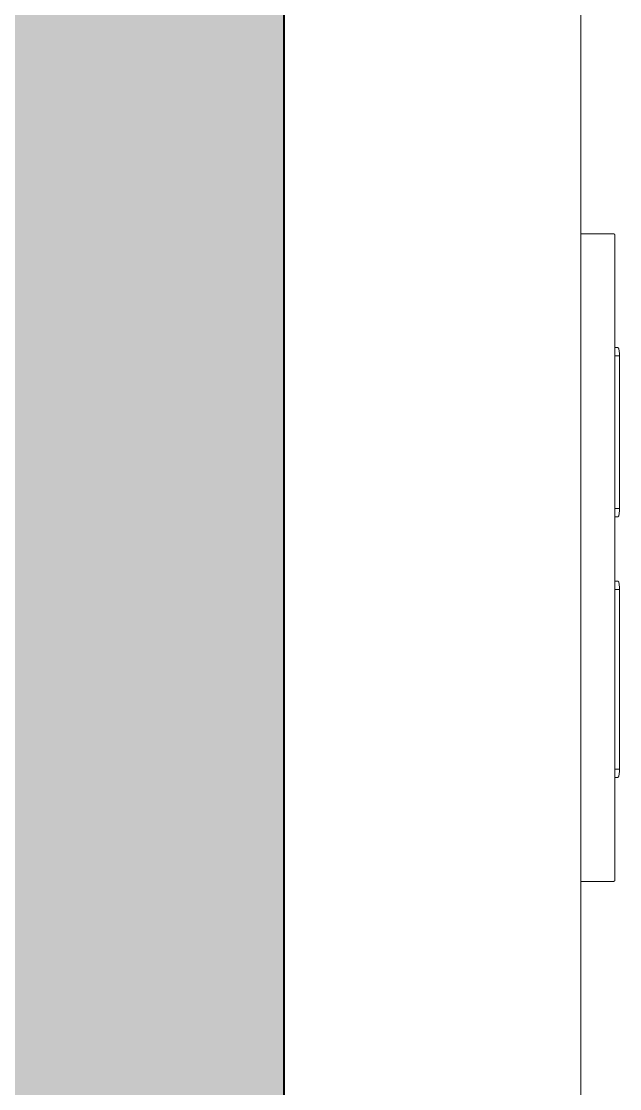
# Model space of a CAD drawing. Header units: millimetres. Extents: x -44657 to 28812, y -28146 to 16565.
# Drawn here: x 909 to 1130.9, y -5167.1 to -4771.5 of the extents above; entities that cross this region are included whole.
import ezdxf

# ---------------------------------------------------------------- set-up
doc = ezdxf.new("R2010")
doc.units = ezdxf.units.MM
for name, color, linetype, lineweight in [('A-WALL', 113, 'Continuous', 9), ('A-WALL-PATT', 111, 'Continuous', 9), ('I-WALL', 2, 'Continuous', 9), ('P-SANR-FIXT', 6, 'Continuous', 5)]:
    doc.layers.add(name, color=color, linetype=linetype, lineweight=lineweight)

# ---------------------------------------------------------------- blocks, each defined once
blk = doc.blocks.new('Sigma20 115_778_KM_1 - Sigma20 115_882_KJ_1-1227872-NEW PROPOSED GROUND STOREY PLAN _White Box_')
at = {"layer": 'P-SANR-FIXT'}
for p, q in [((5, -55), (5, -66.23)), ((8, -55), (5, -55)), ((242, -55), (8, -55)), ((244.9, -55), (242, -55)), ((245, -66.23), (245, -55)), ((5, -66.23), (5, -67.18)), ((245, -67.18), (245, -66.23)), ((8, -67.68), (242, -67.68)), ((43.5, -67.49), (43.5, -68.56)), ((43.96, -69.11), (45.72, -69.45)), ((45.72, -69.45), (114.09, -69.45)), ((45.72, -69.45), (114.09, -69.45)), ((46.61, -67.68), (46.61, -69.4)), ((47.74, -67.68), (46.61, -67.68)), ((47.74, -67.68), (46.61, -67.68)), ((46.61, -69.4), (47.74, -69.4)), ((46.61, -69.4), (113.21, -69.4)), ((113.21, -67.68), (112.07, -67.68)), ((113.21, -67.68), (112.07, -67.68)), ((112.07, -69.4), (113.21, -69.4)), ((113.21, -69.4), (113.21, -67.68)), ((114.09, -69.45), (115.85, -69.11)), ((116.31, -68.56), (116.31, -67.49)), ((140.09, -67.49), (140.09, -68.56)), ((140.55, -69.11), (142.31, -69.45)), ((142.31, -69.45), (200.67, -69.45)), ((142.31, -69.45), (200.67, -69.45)), ((143.19, -67.68), (143.19, -69.4)), ((144.15, -67.68), (143.19, -67.68)), ((144.15, -67.68), (143.19, -67.68)), ((143.19, -69.4), (199.79, -69.4)), ((143.19, -69.4), (144.15, -69.4)), ((196, -69.4), (199.79, -69.4)), ((199.79, -67.68), (198.82, -67.68)), ((199.79, -67.68), (198.82, -67.68)), ((199.79, -69.4), (199.79, -67.68)), ((200.67, -69.45), (202.43, -69.11)), ((202.89, -68.56), (202.89, -67.49))]:
    blk.add_line(p, q, dxfattribs=at)
at = {"layer": 'P-SANR-FIXT', "flags": 128}
for points in [[(5.5, -67.68), (5.48, -67.68), (5.46, -67.68), (5.44, -67.68), (5.42, -67.68), (5.4, -67.67), (5.38, -67.67), (5.36, -67.67), (5.34, -67.66), (5.32, -67.65), (5.31, -67.65), (5.29, -67.64), (5.27, -67.63), (5.25, -67.62), (5.23, -67.61), (5.22, -67.6), (5.2, -67.59), (5.19, -67.57), (5.17, -67.56), (5.16, -67.55), (5.14, -67.53), (5.13, -67.52), (5.11, -67.5), (5.1, -67.49), (5.09, -67.47), (5.08, -67.45), (5.07, -67.44), (5.06, -67.42), (5.05, -67.4), (5.04, -67.38), (5.03, -67.37), (5.03, -67.35), (5.02, -67.33), (5.02, -67.31), (5.01, -67.29), (5.01, -67.27), (5, -67.25), (5, -67.23), (5, -67.21), (5, -67.19), (5, -67.18)], [(245, -67.18), (245, -67.2), (245, -67.22), (245, -67.24), (244.99, -67.26), (244.99, -67.28), (244.99, -67.3), (244.98, -67.32), (244.97, -67.34), (244.97, -67.36), (244.96, -67.38), (244.95, -67.4), (244.94, -67.42), (244.93, -67.43), (244.92, -67.45), (244.91, -67.47), (244.9, -67.48), (244.89, -67.5), (244.88, -67.51), (244.86, -67.53), (244.85, -67.54), (244.83, -67.56), (244.82, -67.57), (244.8, -67.58), (244.79, -67.59), (244.77, -67.61), (244.75, -67.62), (244.74, -67.63), (244.72, -67.63), (244.7, -67.64), (244.68, -67.65), (244.66, -67.66), (244.64, -67.66), (244.62, -67.67), (244.6, -67.67), (244.58, -67.68), (244.57, -67.68), (244.55, -67.68), (244.53, -67.68), (244.51, -67.68), (244.5, -67.68)], [(5.5, -67.68), (5.51, -67.68), (5.52, -67.68), (5.53, -67.68), (5.55, -67.68), (5.57, -67.68), (5.6, -67.68), (5.63, -67.68), (5.66, -67.68), (5.7, -67.68), (5.74, -67.68), (5.78, -67.68), (5.83, -67.68), (5.88, -67.68), (5.94, -67.68), (5.99, -67.68), (6.06, -67.68), (6.12, -67.68), (6.19, -67.68), (6.26, -67.68), (6.33, -67.68), (6.41, -67.68), (6.49, -67.68), (6.57, -67.68), (6.65, -67.68), (6.73, -67.68), (6.82, -67.68), (6.91, -67.68), (7, -67.68), (7.09, -67.68), (7.19, -67.68), (7.28, -67.68), (7.38, -67.68), (7.48, -67.68), (7.58, -67.68), (7.67, -67.68), (7.77, -67.68), (7.87, -67.68), (7.97, -67.68), (8, -67.68)], [(8, -67.68), (7.9, -67.68), (7.8, -67.68), (7.7, -67.68), (7.6, -67.68), (7.5, -67.68), (7.41, -67.68), (7.31, -67.68), (7.21, -67.68), (7.12, -67.68), (7.03, -67.68), (6.94, -67.68), (6.85, -67.68), (6.76, -67.68), (6.67, -67.68), (6.59, -67.68), (6.51, -67.68), (6.43, -67.68), (6.35, -67.68), (6.28, -67.68), (6.21, -67.68), (6.14, -67.68), (6.07, -67.68), (6.01, -67.68), (5.95, -67.68), (5.9, -67.68), (5.84, -67.68), (5.8, -67.68), (5.75, -67.68), (5.71, -67.68), (5.67, -67.68), (5.64, -67.68), (5.6, -67.68), (5.58, -67.68), (5.56, -67.68), (5.54, -67.68), (5.52, -67.68), (5.51, -67.68), (5.5, -67.68), (5.5, -67.68)], [(43.96, -69.11), (43.94, -69.11), (43.92, -69.1), (43.9, -69.1), (43.88, -69.09), (43.85, -69.08), (43.83, -69.07), (43.81, -69.06), (43.79, -69.05), (43.77, -69.04), (43.75, -69.03), (43.74, -69.02), (43.72, -69), (43.7, -68.99), (43.68, -68.97), (43.67, -68.96), (43.65, -68.94), (43.64, -68.92), (43.62, -68.91), (43.61, -68.89), (43.6, -68.87), (43.58, -68.85), (43.57, -68.83), (43.56, -68.81), (43.55, -68.79), (43.54, -68.77), (43.54, -68.75), (43.53, -68.73), (43.52, -68.7), (43.52, -68.68), (43.51, -68.66), (43.51, -68.64), (43.51, -68.62), (43.5, -68.59), (43.5, -68.57), (43.5, -68.56)], [(116.31, -68.56), (116.31, -68.58), (116.31, -68.6), (116.3, -68.63), (116.3, -68.65), (116.3, -68.67), (116.29, -68.69), (116.28, -68.71), (116.28, -68.74), (116.27, -68.76), (116.26, -68.78), (116.25, -68.8), (116.24, -68.82), (116.23, -68.84), (116.22, -68.86), (116.21, -68.88), (116.19, -68.9), (116.18, -68.91), (116.17, -68.93), (116.15, -68.95), (116.14, -68.96), (116.12, -68.98), (116.1, -68.99), (116.08, -69.01), (116.07, -69.02), (116.05, -69.03), (116.03, -69.05), (116.01, -69.06), (115.99, -69.07), (115.97, -69.08), (115.95, -69.09), (115.92, -69.09), (115.9, -69.1), (115.88, -69.11), (115.86, -69.11), (115.85, -69.11)], [(140.55, -69.11), (140.53, -69.11), (140.5, -69.1), (140.48, -69.1), (140.46, -69.09), (140.44, -69.08), (140.42, -69.07), (140.4, -69.06), (140.38, -69.05), (140.36, -69.04), (140.34, -69.03), (140.32, -69.02), (140.3, -69), (140.29, -68.99), (140.27, -68.97), (140.25, -68.96), (140.24, -68.94), (140.22, -68.92), (140.21, -68.91), (140.19, -68.89), (140.18, -68.87), (140.17, -68.85), (140.16, -68.83), (140.15, -68.81), (140.14, -68.79), (140.13, -68.77), (140.12, -68.75), (140.11, -68.73), (140.11, -68.7), (140.1, -68.68), (140.1, -68.66), (140.09, -68.64), (140.09, -68.62), (140.09, -68.59), (140.09, -68.57), (140.09, -68.56)], [(202.89, -68.56), (202.89, -68.58), (202.89, -68.6), (202.88, -68.63), (202.88, -68.65), (202.88, -68.67), (202.87, -68.69), (202.86, -68.71), (202.86, -68.74), (202.85, -68.76), (202.84, -68.78), (202.83, -68.8), (202.82, -68.82), (202.81, -68.84), (202.8, -68.86), (202.79, -68.88), (202.77, -68.9), (202.76, -68.91), (202.75, -68.93), (202.73, -68.95), (202.72, -68.96), (202.7, -68.98), (202.68, -68.99), (202.66, -69.01), (202.65, -69.02), (202.63, -69.03), (202.61, -69.05), (202.59, -69.06), (202.57, -69.07), (202.55, -69.08), (202.53, -69.09), (202.5, -69.09), (202.48, -69.1), (202.46, -69.11), (202.44, -69.11), (202.43, -69.11)], [(244.5, -67.68), (244.49, -67.68), (244.48, -67.68), (244.47, -67.68), (244.45, -67.68), (244.43, -67.68), (244.4, -67.68), (244.37, -67.68), (244.34, -67.68), (244.3, -67.68), (244.26, -67.68), (244.22, -67.68), (244.17, -67.68), (244.12, -67.68), (244.06, -67.68), (244.01, -67.68), (243.94, -67.68), (243.88, -67.68), (243.81, -67.68), (243.74, -67.68), (243.67, -67.68), (243.59, -67.68), (243.51, -67.68), (243.43, -67.68), (243.35, -67.68), (243.27, -67.68), (243.18, -67.68), (243.09, -67.68), (243, -67.68), (242.91, -67.68), (242.81, -67.68), (242.72, -67.68), (242.62, -67.68), (242.52, -67.68), (242.42, -67.68), (242.33, -67.68), (242.23, -67.68), (242.13, -67.68), (242.03, -67.68), (242, -67.68)], [(242, -67.68), (242.1, -67.68), (242.2, -67.68), (242.3, -67.68), (242.4, -67.68), (242.5, -67.68), (242.59, -67.68), (242.69, -67.68), (242.79, -67.68), (242.88, -67.68), (242.97, -67.68), (243.06, -67.68), (243.15, -67.68), (243.24, -67.68), (243.33, -67.68), (243.41, -67.68), (243.49, -67.68), (243.57, -67.68), (243.65, -67.68), (243.72, -67.68), (243.79, -67.68), (243.86, -67.68), (243.93, -67.68), (243.99, -67.68), (244.05, -67.68), (244.1, -67.68), (244.16, -67.68), (244.2, -67.68), (244.25, -67.68), (244.29, -67.68), (244.33, -67.68), (244.36, -67.68), (244.4, -67.68), (244.42, -67.68), (244.44, -67.68), (244.46, -67.68), (244.48, -67.68), (244.49, -67.68), (244.5, -67.68), (244.5, -67.68)]]:
    blk.add_lwpolyline(points, dxfattribs=at)

msp = doc.modelspace()

# ---------------------------------------------------------------- hatches: boundary and pattern name
at = {"layer": 'A-WALL-PATT'}
h = msp.add_hatch(color=9, dxfattribs=at)
h.paths.add_polyline_path([(1006.44, -7802.67), (1006.44, -6065.31), (764.44, -6065.31), (764.44, -7802.67)])
h.paths.add_polyline_path([(776.44, -5955.31), (1006.44, -5955.31), (1006.44, -2066.67), (764.44, -2066.67), (764.44, -5955.31)])

# ---------------------------------------------------------------- linework, layer by layer
at = {"layer": 'A-WALL'}
for p, q in [((1116.44, -4466.67), (1116.44, -4851.19)), ((1116.44, -5089.43), (1116.44, -5443.31))]:
    msp.add_line(p, q, dxfattribs=at)
at = {"layer": 'I-WALL', "color": 8, "lineweight": 40}
msp.add_line((1006.44, -5443.31), (1006.44, -4466.67), dxfattribs=at)

# ---------------------------------------------------------------- block references
at = {"layer": 'P-SANR-FIXT', "rotation": 89.99999999999977}
msp.add_blockref('Sigma20 115_778_KM_1 - Sigma20 115_882_KJ_1-1227872-NEW PROPOSED GROUND STOREY PLAN _White Box_', (1061.44, -5095.31), dxfattribs=at)

doc.saveas('drawing.dxf')
